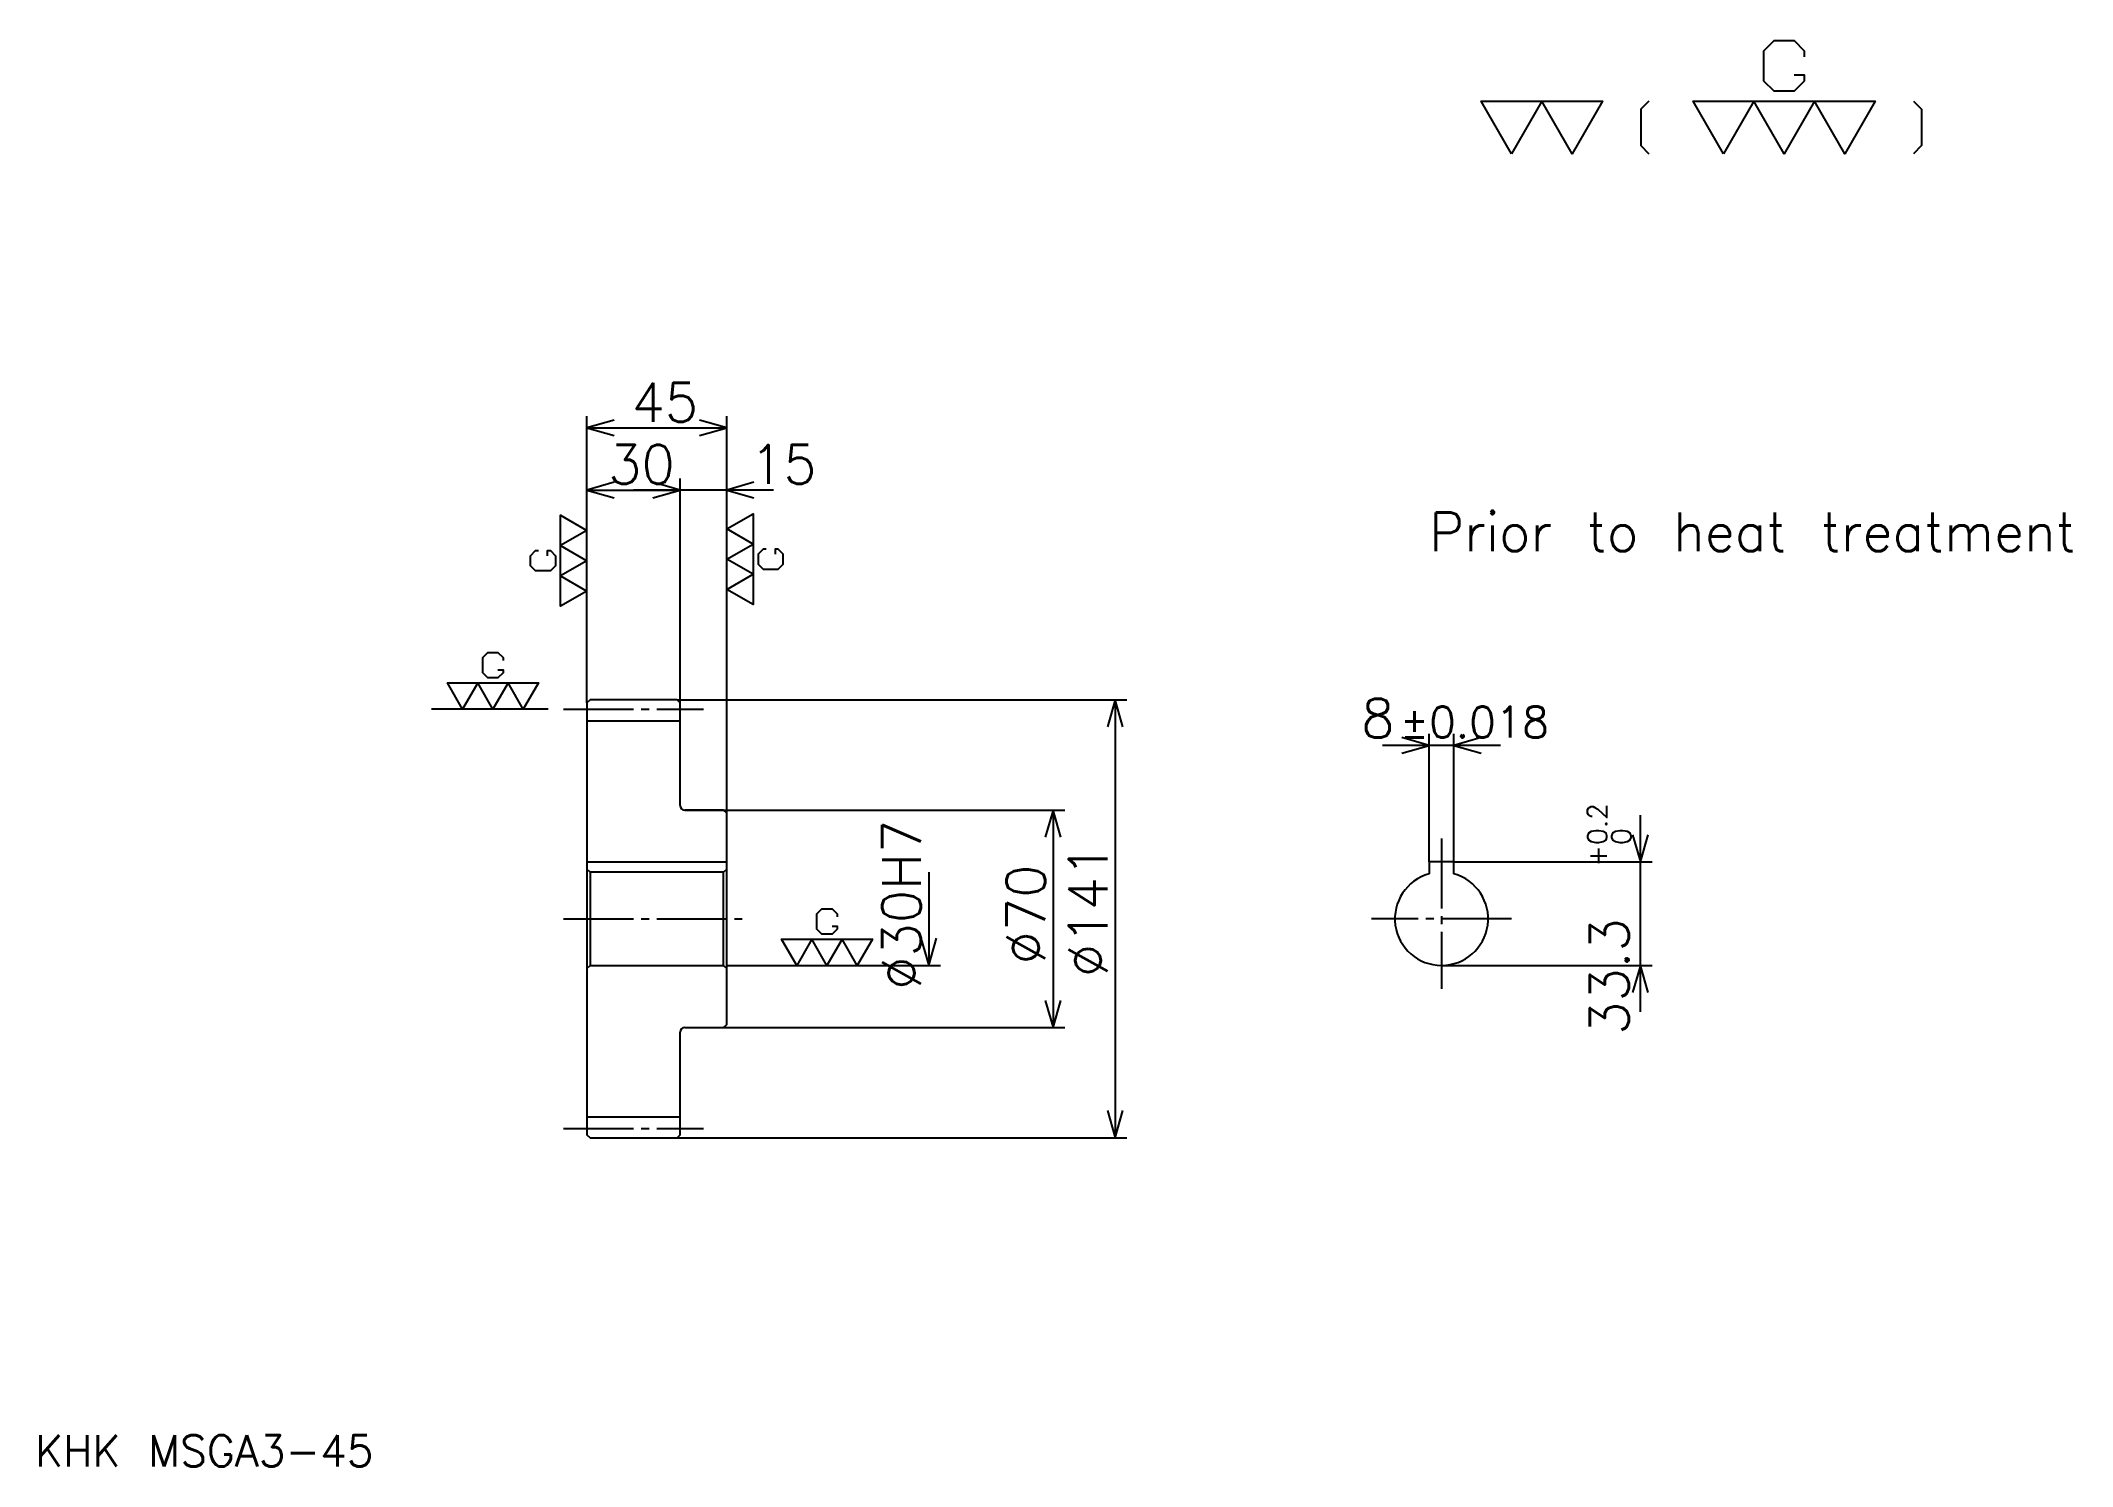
# Model space of a CAD drawing. Extents: x 27 to 680, y 28 to 486.
import ezdxf

# ---------------------------------------------------------------- set-up
doc = ezdxf.new("R2010")
doc.units = 0
doc.linetypes.add('DASHDOT', pattern=[30, 22.5, -2.5, 2.5, -2.5])
doc.layers.get('0').update_dxf_attribs({"linetype": 'CONTINUOUS'})
doc.layers.add('DASHDOT', color=6, linetype='DASHDOT')
doc.styles.add('KANJI', font='TXT', dxfattribs={"bigfont": 'BIGFONT'})

msp = doc.modelspace()

# ---------------------------------------------------------------- linework, layer by layer
at = {"color": 5}
for p, q in [((202.5, 274.25), (202.5, 365.5)), ((202.5, 361.75), (247.5, 361.75)), ((247.5, 274.25), (247.5, 365.5)), ((202.5, 341.75), (232.5, 341.75)), ((262.5, 341.75), (217.5, 341.75)), ((232.5, 274.25), (232.5, 345.5)), ((202.5, 273.25), (202.5, 274.25)), ((231.5, 274.25), (247.5, 274.25)), ((232.5, 273.25), (232.5, 274.25)), ((247.5, 274.25), (376.25, 274.25)), ((247.5, 237.75), (247.5, 274.25)), ((372.5, 274.25), (372.5, 133.25)), ((473.5, 222.050003), (473.5, 263.299988)), ((481.5, 222.050003), (481.5, 263.299988)), ((496.5, 259.549988), (458.5, 259.549988)), ((234, 238.75), (247.5, 238.75)), ((247.5, 238.75), (356.25, 238.75)), ((352.5, 238.75), (352.5, 168.75)), ((541.5, 173.75), (541.5, 237.050003)), ((312.5, 218.75), (312.5, 188.75)), ((481.5, 222.050003), (545.25, 222.050003)), ((247.5, 188.75), (316.25, 188.75)), ((477.5, 188.75), (545.25, 188.75)), ((234, 168.75), (247.5, 168.75)), ((247.5, 168.75), (356.25, 168.75)), ((231.5, 133.25), (247.5, 133.25)), ((247.5, 133.25), (376.25, 133.25))]:
    msp.add_line(p, q, dxfattribs=at)
at = {"color": 7}
msp.add_line((190, 271.25), (152.5, 271.25), dxfattribs=at)
at = {"color": 4}
for p, q in [((202.5, 267.5), (232.5, 267.5)), ((202.5, 222.050003), (247.5, 222.050003)), ((203.5, 218.75), (203.5, 188.75)), ((246.5, 218.75), (247.5, 219.75)), ((246.5, 188.75), (247.5, 187.75)), ((202.5, 140), (232.5, 140))]:
    msp.add_line(p, q, dxfattribs=at)
at = {"color": 7}
for points in [[(591, 475.350006), (594.25, 475.350006), (594.25, 473.399994), (591, 470.149994), (584.5, 470.149994), (581.25, 473.399994), (581.25, 483.149994), (584.5, 486.399994), (591, 486.399994), (594.25, 483.149994), (594.25, 481.200012)], [(500, 450), (490.25, 466.899994), (529.25, 466.899994), (519.5, 450), (509.75, 466.899994), (500, 450)], [(544.200012, 466.899994), (541.599976, 464.299988), (541.599976, 452.600006), (544.200012, 450)], [(568.25, 450), (558.5, 466.899994), (617, 466.899994), (607.25, 450), (597.5, 466.899994), (587.75, 450), (578, 466.899994), (568.25, 450)], [(629.349976, 466.899994), (631.950012, 464.299988), (631.950012, 452.600006), (629.349976, 450)], [(202.5, 309.25), (194.050003, 304.375), (194.050003, 333.625), (202.5, 328.75), (194.050003, 323.875), (202.5, 319), (194.050003, 314.125), (202.5, 309.25)], [(247.5, 329.25), (255.949997, 334.125), (255.949997, 304.875), (247.5, 309.75), (255.949997, 314.625), (247.5, 319.5), (255.949997, 324.375), (247.5, 329.25)], [(189.824997, 320.625), (189.824997, 322.25), (190.800003, 322.25), (192.425003, 320.625), (192.425003, 317.375), (190.800003, 315.75), (185.925003, 315.75), (184.300003, 317.375), (184.300003, 320.625), (185.925003, 322.25), (186.899994, 322.25)], [(260.174988, 322.75), (259.200012, 322.75), (257.575012, 321.125), (257.575012, 317.875), (259.200012, 316.25), (264.075012, 316.25), (265.700012, 317.875), (265.700012, 321.125), (264.075012, 322.75), (263.100006, 322.75), (263.100006, 321.125)], [(173.875, 283.924988), (175.5, 283.924988), (175.5, 282.950012), (173.875, 281.325012), (170.625, 281.325012), (169, 282.950012), (169, 287.825012), (170.625, 289.450012), (173.875, 289.450012), (175.5, 287.825012), (175.5, 286.850006)], [(162.5, 271.25), (157.625, 279.700012), (186.875, 279.700012), (182, 271.25), (177.125, 279.700012), (172.25, 271.25), (167.375, 279.700012), (162.5, 271.25)], [(281.375, 201.425003), (283, 201.425003), (283, 200.449997), (281.375, 198.824997), (278.125, 198.824997), (276.5, 200.449997), (276.5, 205.324997), (278.125, 206.949997), (281.375, 206.949997), (283, 205.324997), (283, 204.350006)], [(270, 188.75), (265.125, 197.199997), (294.375, 197.199997), (289.5, 188.75), (284.625, 197.199997), (279.75, 188.75), (274.875, 197.199997), (270, 188.75)]]:
    msp.add_lwpolyline(points, dxfattribs=at)
at = {"color": 5}
for points in [[(211.25, 364.25), (202.5, 361.75), (211.25, 359.25)], [(238.75, 359.25), (247.5, 361.75), (238.75, 364.25)], [(211.25, 344.25), (202.5, 341.75), (211.25, 339.25)], [(223.75, 339.25), (232.5, 341.75), (223.75, 344.25)], [(223.75, 339.25), (232.5, 341.75), (223.75, 344.25)], [(256.25, 344.25), (247.5, 341.75), (256.25, 339.25)], [(375, 265.5), (372.5, 274.25), (370, 265.5)], [(464.75, 257.049988), (473.5, 259.549988), (464.75, 262.049988)], [(490.25, 262.049988), (481.5, 259.549988), (490.25, 257.049988)], [(355, 230), (352.5, 238.75), (350, 230)], [(539, 230.800003), (541.5, 222.050003), (544, 230.800003)], [(310, 197.5), (312.5, 188.75), (315, 197.5)], [(544, 180), (541.5, 188.75), (539, 180)], [(350, 177.5), (352.5, 168.75), (355, 177.5)], [(370, 142), (372.5, 133.25), (375, 142)]]:
    msp.add_lwpolyline(points, dxfattribs=at)
at = {"color": 4}
for points in [[(232.5, 240.25), (232.5, 273.25), (231.5, 274.25), (203.5, 274.25), (202.5, 273.25), (202.5, 187.75)], [(234, 168.75), (246.5, 168.75), (247.5, 169.75), (247.5, 237.75), (246.5, 238.75), (234, 238.75)], [(202.5, 187.75), (203.5, 188.75), (246.5, 188.75), (246.5, 218.75), (203.5, 218.75), (202.5, 219.75)], [(481.5, 218.206833), (481.5, 222.050003), (473.5, 222.050003), (473.5, 218.206833)], [(202.5, 187.75), (202.5, 134.25), (203.5, 133.25), (231.5, 133.25), (232.5, 134.25), (232.5, 167.25)]]:
    msp.add_lwpolyline(points, dxfattribs=at)
for centre, radius, start, end in [((234, 240.25), 1.5, 180, 270), ((477.5, 203.75), 15, 105.466010323, 74.533989677), ((234, 167.25), 1.5, 90, 180)]:
    msp.add_arc(centre, radius, start, end, dxfattribs=at)
at = {"layer": 'DASHDOT', "color": 7}
for p, q in [((195, 271.25), (240, 271.25)), ((477.5, 229.550003), (477.5, 181.25)), ((195, 203.75), (255, 203.75)), ((500, 203.75), (455, 203.75)), ((195, 136.25), (240, 136.25))]:
    msp.add_line(p, q, dxfattribs=at)

# ---------------------------------------------------------------- texts
at = {"color": 7, "style": 'KANJI'}
for s, height, p in [('45', 12.5, (216.875, 363.75)), ('30', 12.5, (209.375, 343.75)), ('15', 12.5, (255, 343.75)), ('Prior to heat treatment', 12.5, (473.5, 322.049988)), ('8', 12.5, (451.69751, 262.049988)), ('%%p0.018', 10, (464.070984, 262.049988)), ('KHK MSGA3-45', 10, (25, 27.5))]:
    msp.add_text(s, height=height, dxfattribs=at).set_placement(p)
for s, height, p in [('0.2', 6.25, (530.75, 227.532974)), ('%%c30H7', 12.5, (310, 180.9375)), ('0', 6.25, (538.5, 227.532974)), ('%%c141', 12.5, (370, 185)), ('+', 6.25, (530.75, 220.532974)), ('%%c70', 12.5, (350, 189.0625)), ('33.3', 12.5, (537.75, 166.428024))]:
    msp.add_text(s, height=height, rotation=90, dxfattribs=at).set_placement(p)

doc.saveas('drawing.dxf')
